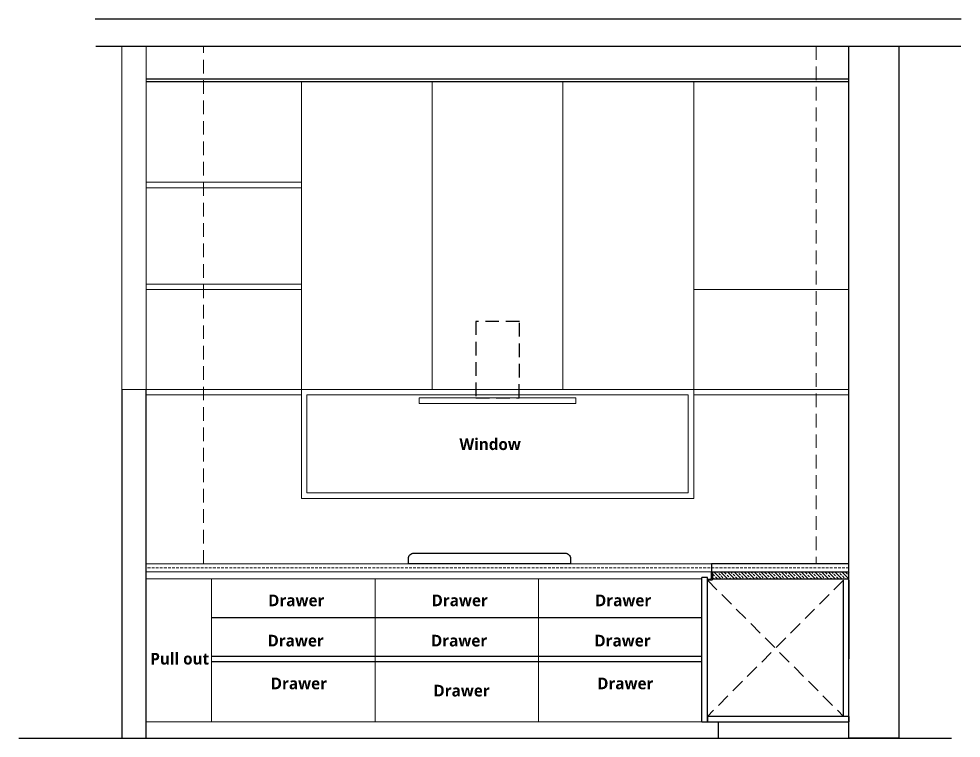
# Model space of a CAD drawing. Header units: millimetres. Extents: x 56222 to 3066687, y -650199 to -121287.
# Drawn here: x 138897.7 to 139070.7, y -183268.7 to -183136.7 of the extents above; entities that cross this region are included whole.
import ezdxf

# ---------------------------------------------------------------- set-up
doc = ezdxf.new("R2010")
doc.units = ezdxf.units.MM
doc.header["$MEASUREMENT"] = 0
doc.linetypes.add('DASHED', pattern=[0.75, 0.5, -0.25])
doc.linetypes.add('DASHED2', pattern=[0.375, 0.25, -0.125])
for name, color, linetype, lineweight in [('ELEVATION', 250, 'Continuous', 9), ('FIRST FLOOR ( DW_RAIL )', 7, 'Continuous', 9), ('FURNITURE', 32, 'Continuous', 9), ('Labelling', 1, 'Continuous', 25), ('SECTION ( SLAB PLine )', 104, 'Continuous', 30), ('Text', 7, 'Continuous', 15), ('XX~SLAB ( BEAM )~ ( DIM )', 7, 'Continuous', 9)]:
    doc.layers.add(name, color=color, linetype=linetype, lineweight=lineweight)
doc.layers.add('hatch', color=250, linetype='Continuous', lineweight=9, transparency=0.5)
doc.layers.add('str coll', color=6, linetype='Continuous')
doc.styles.get("Standard").update_dxf_attribs({"font": 'arial.ttf', "height": 6})

msp = doc.modelspace()

# ---------------------------------------------------------------- hatches: boundary and pattern name
at = {"layer": 'hatch', "transparency": 33554651}
h = msp.add_hatch(dxfattribs=at)
h.set_pattern_fill('ANSI33', color=256, scale=3.493167, angle=90, style=0)
h.set_pattern_definition([(135, (-5356240.81495, 4413149.8384), (-0.61751058278, -0.61751058278), []), (135, (-5356240.81495, 4413150.45595), (-0.61751058278, -0.61751058278), [0.43664592054, -0.21832296027])])
h.paths.add_polyline_path([(139050.066, -183239.473), (139050.066, -183238.188), (139025.017, -183238.194), (139025.017, -183239.479)])

# ---------------------------------------------------------------- linework, layer by layer
at = {"layer": 'ELEVATION', "lineweight": 30}
msp.add_lwpolyline([(138969.176, -183236.688), (138969.176, -183235.752, -0.4142136), (138970.176, -183234.752), (138997.955, -183234.752, -0.4142136), (138998.955, -183235.752), (138998.955, -183236.688)], format="xyb", close=True, dxfattribs=at)
at = {"layer": 'FIRST FLOOR ( DW_RAIL )', "lineweight": 0}
msp.add_line((139026.058, -183265.688), (139023.066, -183265.688), dxfattribs=at)
at = {"layer": 'FURNITURE', "lineweight": 0}
for p, q in [((138949.565, -183148.188), (139021.565, -183148.188)), ((138949.565, -183204.688), (138949.565, -183148.188)), ((138973.565, -183148.188), (138973.565, -183204.688)), ((138997.565, -183148.188), (138997.565, -183204.688)), ((139021.565, -183148.188), (139021.565, -183204.688)), ((138921.065, -183265.688), (138921.065, -183238.187)), ((138921.066, -183265.688), (138921.066, -183238.187)), ((138933.069, -183239.474), (138921.066, -183239.476)), ((139025.017, -183239.476), (139050.066, -183239.476)), ((138921.066, -183265.688), (139023.067, -183265.688))]:
    msp.add_line(p, q, dxfattribs=at)
at = {"layer": 'FURNITURE', "color": 0, "lineweight": 0}
for p, q in [((138921.065, -183236.688), (139050.065, -183236.688)), ((138921.065, -183238.187), (139050.065, -183238.187))]:
    msp.add_line(p, q, dxfattribs=at)
at = {"layer": 'FURNITURE', "linetype": 'DASHED', "lineweight": 0}
msp.add_line((139050.066, -183237.438), (138921.066, -183237.438), dxfattribs=at)
at = {"layer": 'FURNITURE', "color": 0, "lineweight": 30, "ltscale": 0.4}
for p, q in [((139050.065, -183236.688), (139024.817, -183236.688)), ((139024.817, -183236.688), (139024.817, -183238.188)), ((139024.817, -183236.688), (139024.817, -183238.188)), ((139024.817, -183238.188), (139050.065, -183238.188)), ((139024.817, -183238.188), (139050.066, -183238.188))]:
    msp.add_line(p, q, dxfattribs=at)
at = {"layer": 'FURNITURE', "lineweight": 30, "ltscale": 0.4}
for p, q in [((139023.066, -183265.688), (139023.067, -183239.188)), ((139024.066, -183239.188), (139023.066, -183239.188)), ((139024.066, -183265.688), (139024.066, -183239.188)), ((139049.066, -183264.689), (139049.066, -183239.688)), ((139050.065, -183268.688), (139050.066, -183239.688)), ((139023.066, -183265.688), (139023.939, -183265.688)), ((139026.066, -183265.688), (139026.066, -183268.688))]:
    msp.add_line(p, q, dxfattribs=at)
at = {"layer": 'FURNITURE', "color": 251, "linetype": 'DASHED2', "lineweight": 25, "ltscale": 10, "true_color": 0x636466}
for p, q in [((139024.066, -183239.688), (139049.066, -183264.689)), ((139049.066, -183239.688), (139024.066, -183264.689))]:
    msp.add_line(p, q, dxfattribs=at)
at = {"layer": 'FURNITURE', "lineweight": 30}
msp.add_line((139025.017, -183239.476), (139050.066, -183239.476), dxfattribs=at)
at = {"layer": 'FURNITURE', "lineweight": -3}
for p, q in [((138933.064, -183246.551), (138963.066, -183246.551)), ((138963.066, -183246.551), (138993.068, -183246.551)), ((138993.064, -183246.551), (139023.066, -183246.551))]:
    msp.add_line(p, q, dxfattribs=at)
at = {"layer": 'FURNITURE', "lineweight": 25}
for p, q in [((138933.069, -183253.627), (139023.066, -183253.627)), ((138933.069, -183254.627), (139023.066, -183254.627))]:
    msp.add_line(p, q, dxfattribs=at)
at = {"layer": 'FURNITURE', "lineweight": 0}
for points in [[(138921.065, -183204.688), (138916.565, -183204.688), (138916.565, -183141.688), (138921.065, -183141.688)], [(139021.565, -183148.188), (139050.065, -183148.188), (139050.065, -183186.355), (139021.565, -183186.355)], [(138921.065, -183166.688), (138949.565, -183166.688), (138949.565, -183167.688), (138921.065, -183167.688)], [(138921.065, -183185.355), (138949.565, -183185.355), (138949.565, -183186.355), (138921.065, -183186.355)], [(138921.065, -183204.688), (138949.565, -183204.688), (138949.565, -183205.688), (138921.065, -183205.688)], [(138949.565, -183204.688), (139021.565, -183204.688), (139021.565, -183224.688), (138949.565, -183224.688)], [(138950.565, -183205.688), (139020.565, -183205.688), (139020.565, -183223.688), (138950.565, -183223.688)], [(139021.565, -183204.688), (139050.065, -183204.688), (139050.065, -183205.688), (139021.565, -183205.688)], [(138933.069, -183239.474), (138963.066, -183239.474), (138963.066, -183265.687), (138933.069, -183265.687)], [(138963.066, -183239.473), (138993.064, -183239.473), (138993.064, -183265.685), (138963.066, -183265.685)], [(138993.068, -183239.472), (139023.066, -183239.472), (139023.066, -183265.684), (138993.068, -183265.684)]]:
    msp.add_lwpolyline(points, close=True, dxfattribs=at)
at = {"layer": 'FURNITURE', "color": 18, "linetype": 'DASHED2', "lineweight": 25, "ltscale": 10, "true_color": 0x000000}
msp.add_lwpolyline([(138981.546, -183206.252), (138989.546, -183206.252), (138989.565, -183192.199), (138981.565, -183192.199)], close=True, dxfattribs=at)
at = {"layer": 'FURNITURE'}
msp.add_lwpolyline([(138971.156, -183206.252), (138999.935, -183206.252), (138999.935, -183207.267), (138971.156, -183207.267)], close=True, dxfattribs=at)
at = {"layer": 'FURNITURE', "lineweight": 30, "ltscale": 0.4}
msp.add_lwpolyline([(139024.066, -183239.488), (139024.617, -183239.488, 0.4142136), (139024.817, -183239.288), (139024.817, -183238.188), (139025.017, -183238.188), (139025.017, -183239.488, -0.4142136), (139024.817, -183239.688), (139024.066, -183239.688)], format="xyb", close=True, dxfattribs=at)
msp.add_lwpolyline([(139023.939, -183265.688), (139050.066, -183265.689), (139050.066, -183264.689), (139024.066, -183264.688), (139024.066, -183265.688)], dxfattribs=at)
at = {"layer": 'Labelling', "color": 251, "linetype": 'DASHED2', "lineweight": 0, "ltscale": 10, "true_color": 0x636466}
for p, q in [((138931.565, -183236.688), (138931.565, -183141.688)), ((139044.065, -183141.688), (139044.065, -183236.688))]:
    msp.add_line(p, q, dxfattribs=at)
at = {"layer": 'SECTION ( SLAB PLine )', "color": 1}
for p, q in [((138911.686, -183136.688), (139070.654, -183136.688)), ((138911.792, -183141.688), (139070.614, -183141.688))]:
    msp.add_line(p, q, dxfattribs=at)
at = {"layer": 'str coll', "lineweight": 30}
for p, q in [((138921.065, -183147.688), (139050.065, -183147.688)), ((138921.065, -183148.188), (139050.065, -183148.188))]:
    msp.add_line(p, q, dxfattribs=at)
at = {"layer": 'XX~SLAB ( BEAM )~ ( DIM )', "color": 242, "lineweight": 30, "true_color": 0xcd2027}
msp.add_line((138897.677, -183268.688), (139068.903, -183268.688), dxfattribs=at)
at = {"layer": 'XX~SLAB ( BEAM )~ ( DIM )', "lineweight": 30}
msp.add_lwpolyline([(139050.065, -183141.688), (139059.234, -183141.682), (139059.234, -183268.682), (139050.065, -183268.688)], close=True, dxfattribs=at)
msp.add_lwpolyline([(138916.565, -183204.688), (138916.565, -183268.688), (138921.065, -183268.688), (138921.065, -183204.688)], dxfattribs=at)

# ---------------------------------------------------------------- texts
at = {"layer": 'Text', "ltscale": 20, "char_height": 2.14365, "attachment_point": 1}
for s, insert, width in [('\\pxqc;{\\fMalgun Gothic|b1|i0|c0|p34;\\C1;Window}', (138974.644, -183213.674), 19.10275), ('{\\fMalgun Gothic|b1|i0|c0|p34;\\C1;Drawer}', (138943.441, -183242.338), 39.27782), ('{\\fMalgun Gothic|b1|i0|c0|p34;\\C1;Drawer}', (138973.443, -183242.338), 39.27782), ('{\\fMalgun Gothic|b1|i0|c0|p34;\\C1;Drawer}', (139003.44, -183242.338), 39.27782), ('{\\fMalgun Gothic|b1|i0|c0|p34;\\C1;Drawer}', (138943.327, -183249.721), 39.27782), ('{\\fMalgun Gothic|b1|i0|c0|p34;\\C1;Drawer}', (138973.329, -183249.721), 39.27782), ('{\\fMalgun Gothic|b1|i0|c0|p34;\\C1;Drawer}', (139003.326, -183249.721), 39.27782), ('{\\fMalgun Gothic|b1|i0|c0|p34;\\C1;Pull out}', (138921.819, -183253.039), 39.27782), ('{\\fMalgun Gothic|b1|i0|c0|p34;\\C1;Drawer}', (138943.917, -183257.582), 39.27782), ('{\\fMalgun Gothic|b1|i0|c0|p34;\\C1;Drawer}', (139003.839, -183257.578), 39.27782), ('{\\fMalgun Gothic|b1|i0|c0|p34;\\C1;Drawer}', (138973.786, -183258.898), 39.27782)]:
    msp.add_mtext(s, dxfattribs=dict(at, insert=insert, width=width))

doc.saveas('drawing.dxf')
